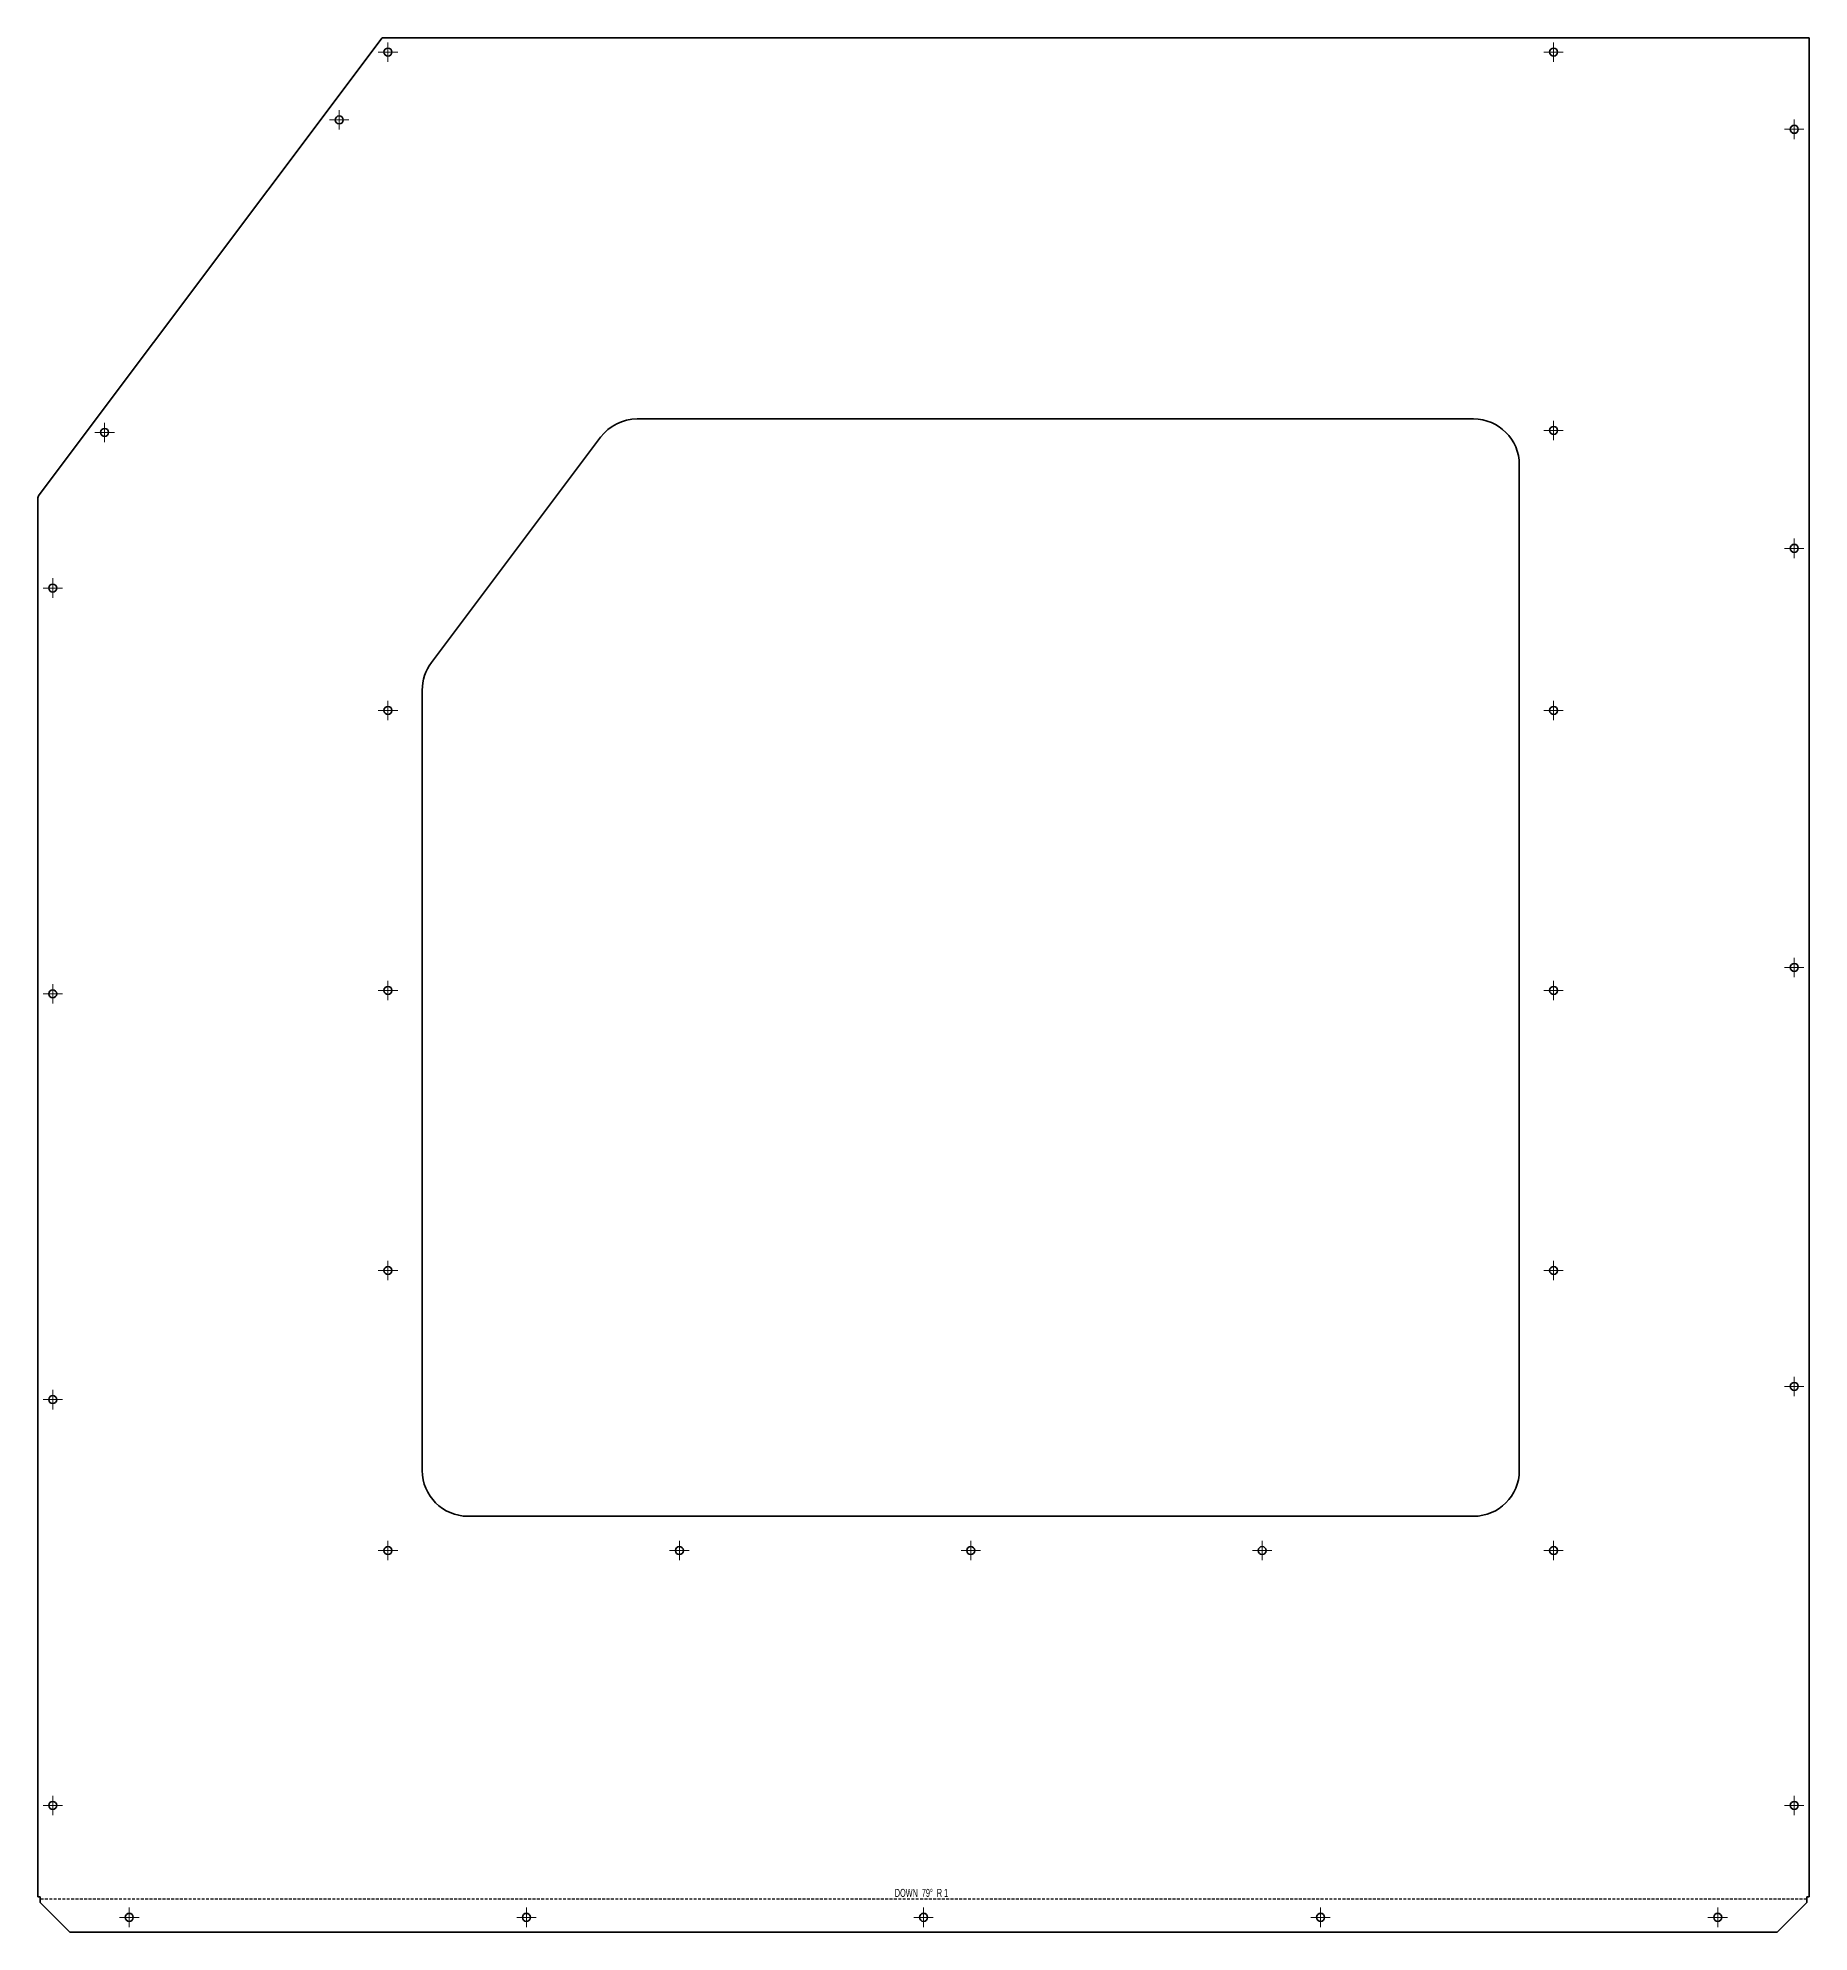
# Model space of a CAD drawing. Header units: millimetres. Extents: x -3359 to 1214, y -1370 to 795.
# Drawn here: x -1699 to -924, y -1370 to -541 of the extents above; entities that cross this region are included whole.
import ezdxf

# ---------------------------------------------------------------- set-up
doc = ezdxf.new("R2010")
doc.units = ezdxf.units.MM
doc.linetypes.add('HIDDEN', pattern=[1.905, 1.27, -0.635])
doc.styles.add('SLDTEXTSTYLE0', font='TXT', dxfattribs={"width": 0.5675})

# ---------------------------------------------------------------- blocks, each defined once
blk = doc.blocks.new('SW_CENTERMARKSYMBOL_37')
at = {"color": 0, "linetype": 'Continuous', "lineweight": 18}
for p, q in [((-2.5, 0), (-4.25, 0)), ((0, 0), (-2.5, 0)), ((0, 2.5), (0, 4.25)), ((0, 0), (0, 2.5)), ((0, 0), (0, -2.5)), ((0, 0), (2.5, 0)), ((2.5, 0), (4.25, 0)), ((0, -2.5), (0, -4.25))]:
    blk.add_line(p, q, dxfattribs=at)
blk = doc.blocks.new('SW_CENTERMARKSYMBOL_38')
at = {"color": 0, "linetype": 'Continuous', "lineweight": 18}
for p, q in [((-2.5, 0), (-4.25, 0)), ((0, 0), (-2.5, 0)), ((0, 2.5), (0, 4.25)), ((0, 0), (0, 2.5)), ((0, 0), (0, -2.5)), ((0, 0), (2.5, 0)), ((2.5, 0), (4.25, 0)), ((0, -2.5), (0, -4.25))]:
    blk.add_line(p, q, dxfattribs=at)
blk = doc.blocks.new('SW_CENTERMARKSYMBOL_39')
at = {"color": 0, "linetype": 'Continuous', "lineweight": 18}
for p, q in [((-2.5, 0), (-4.25, 0)), ((0, 0), (-2.5, 0)), ((0, 2.5), (0, 4.25)), ((0, 0), (0, 2.5)), ((0, 0), (0, -2.5)), ((0, 0), (2.5, 0)), ((2.5, 0), (4.25, 0)), ((0, -2.5), (0, -4.25))]:
    blk.add_line(p, q, dxfattribs=at)
blk = doc.blocks.new('SW_CENTERMARKSYMBOL_40')
at = {"color": 0, "linetype": 'Continuous', "lineweight": 18}
for p, q in [((-2.5, 0), (-4.25, 0)), ((0, 0), (-2.5, 0)), ((0, 2.5), (0, 4.25)), ((0, 0), (0, 2.5)), ((0, 0), (0, -2.5)), ((0, 0), (2.5, 0)), ((2.5, 0), (4.25, 0)), ((0, -2.5), (0, -4.25))]:
    blk.add_line(p, q, dxfattribs=at)
blk = doc.blocks.new('SW_CENTERMARKSYMBOL_41')
at = {"color": 0, "linetype": 'Continuous', "lineweight": 18}
for p, q in [((-2.5, 0), (-4.25, 0)), ((0, 0), (-2.5, 0)), ((0, 2.5), (0, 4.25)), ((0, 0), (0, 2.5)), ((0, 0), (0, -2.5)), ((0, 0), (2.5, 0)), ((2.5, 0), (4.25, 0)), ((0, -2.5), (0, -4.25))]:
    blk.add_line(p, q, dxfattribs=at)
blk = doc.blocks.new('SW_CENTERMARKSYMBOL_42')
at = {"color": 0, "linetype": 'Continuous', "lineweight": 18}
for p, q in [((-2.5, 0), (-4.25, 0)), ((0, 0), (-2.5, 0)), ((0, 2.5), (0, 4.25)), ((0, 0), (0, 2.5)), ((0, 0), (0, -2.5)), ((0, 0), (2.5, 0)), ((2.5, 0), (4.25, 0)), ((0, -2.5), (0, -4.25))]:
    blk.add_line(p, q, dxfattribs=at)
blk = doc.blocks.new('SW_CENTERMARKSYMBOL_43')
at = {"color": 0, "linetype": 'Continuous', "lineweight": 18}
for p, q in [((-2.5, 0), (-4.25, 0)), ((0, 0), (-2.5, 0)), ((0, 2.5), (0, 4.25)), ((0, 0), (0, 2.5)), ((0, 0), (0, -2.5)), ((0, 0), (2.5, 0)), ((2.5, 0), (4.25, 0)), ((0, -2.5), (0, -4.25))]:
    blk.add_line(p, q, dxfattribs=at)
blk = doc.blocks.new('SW_CENTERMARKSYMBOL_44')
at = {"color": 0, "linetype": 'Continuous', "lineweight": 18}
for p, q in [((-2.5, 0), (-4.25, 0)), ((0, 0), (-2.5, 0)), ((0, 2.5), (0, 4.25)), ((0, 0), (0, 2.5)), ((0, 0), (0, -2.5)), ((0, 0), (2.5, 0)), ((2.5, 0), (4.25, 0)), ((0, -2.5), (0, -4.25))]:
    blk.add_line(p, q, dxfattribs=at)
blk = doc.blocks.new('SW_CENTERMARKSYMBOL_45')
at = {"color": 0, "linetype": 'Continuous', "lineweight": 18}
for p, q in [((-2.5, 0), (-4.25, 0)), ((0, 0), (-2.5, 0)), ((0, 2.5), (0, 4.25)), ((0, 0), (0, 2.5)), ((0, 0), (0, -2.5)), ((0, 0), (2.5, 0)), ((2.5, 0), (4.25, 0)), ((0, -2.5), (0, -4.25))]:
    blk.add_line(p, q, dxfattribs=at)
blk = doc.blocks.new('SW_CENTERMARKSYMBOL_46')
at = {"color": 0, "linetype": 'Continuous', "lineweight": 18}
for p, q in [((-2.5, 0), (-4.25, 0)), ((0, 0), (-2.5, 0)), ((0, 2.5), (0, 4.25)), ((0, 0), (0, 2.5)), ((0, 0), (0, -2.5)), ((0, 0), (2.5, 0)), ((2.5, 0), (4.25, 0)), ((0, -2.5), (0, -4.25))]:
    blk.add_line(p, q, dxfattribs=at)
blk = doc.blocks.new('SW_CENTERMARKSYMBOL_47')
at = {"color": 0, "linetype": 'Continuous', "lineweight": 18}
for p, q in [((-2.5, 0), (-4.25, 0)), ((0, 0), (-2.5, 0)), ((0, 2.5), (0, 4.25)), ((0, 0), (0, 2.5)), ((0, 0), (0, -2.5)), ((0, 0), (2.5, 0)), ((2.5, 0), (4.25, 0)), ((0, -2.5), (0, -4.25))]:
    blk.add_line(p, q, dxfattribs=at)
blk = doc.blocks.new('SW_CENTERMARKSYMBOL_48')
at = {"color": 0, "linetype": 'Continuous', "lineweight": 18}
for p, q in [((-2.5, 0), (-4.25, 0)), ((0, 0), (-2.5, 0)), ((0, 2.5), (0, 4.25)), ((0, 0), (0, 2.5)), ((0, 0), (0, -2.5)), ((0, 0), (2.5, 0)), ((2.5, 0), (4.25, 0)), ((0, -2.5), (0, -4.25))]:
    blk.add_line(p, q, dxfattribs=at)
blk = doc.blocks.new('SW_CENTERMARKSYMBOL_49')
at = {"color": 0, "linetype": 'Continuous', "lineweight": 18}
for p, q in [((-2.5, 0), (-4.25, 0)), ((0, 0), (-2.5, 0)), ((0, 2.5), (0, 4.25)), ((0, 0), (0, 2.5)), ((0, 0), (0, -2.5)), ((0, 0), (2.5, 0)), ((2.5, 0), (4.25, 0)), ((0, -2.5), (0, -4.25))]:
    blk.add_line(p, q, dxfattribs=at)
blk = doc.blocks.new('SW_CENTERMARKSYMBOL_50')
at = {"color": 0, "linetype": 'Continuous', "lineweight": 18}
for p, q in [((-2.5, 0), (-4.25, 0)), ((0, 0), (-2.5, 0)), ((0, 2.5), (0, 4.25)), ((0, 0), (0, 2.5)), ((0, 0), (0, -2.5)), ((0, 0), (2.5, 0)), ((2.5, 0), (4.25, 0)), ((0, -2.5), (0, -4.25))]:
    blk.add_line(p, q, dxfattribs=at)
blk = doc.blocks.new('SW_CENTERMARKSYMBOL_51')
at = {"color": 0, "linetype": 'Continuous', "lineweight": 18}
for p, q in [((-2.5, 0), (-4.25, 0)), ((0, 0), (-2.5, 0)), ((0, 2.5), (0, 4.25)), ((0, 0), (0, 2.5)), ((0, 0), (0, -2.5)), ((0, 0), (2.5, 0)), ((2.5, 0), (4.25, 0)), ((0, -2.5), (0, -4.25))]:
    blk.add_line(p, q, dxfattribs=at)
blk = doc.blocks.new('SW_CENTERMARKSYMBOL_52')
at = {"color": 0, "linetype": 'Continuous', "lineweight": 18}
for p, q in [((-2.5, 0), (-4.25, 0)), ((0, 0), (-2.5, 0)), ((0, 2.5), (0, 4.25)), ((0, 0), (0, 2.5)), ((0, 0), (0, -2.5)), ((0, 0), (2.5, 0)), ((2.5, 0), (4.25, 0)), ((0, -2.5), (0, -4.25))]:
    blk.add_line(p, q, dxfattribs=at)
blk = doc.blocks.new('SW_CENTERMARKSYMBOL_53')
at = {"color": 0, "linetype": 'Continuous', "lineweight": 18}
for p, q in [((-2.5, 0), (-4.25, 0)), ((0, 0), (-2.5, 0)), ((0, 2.5), (0, 4.25)), ((0, 0), (0, 2.5)), ((0, 0), (0, -2.5)), ((0, 0), (2.5, 0)), ((2.5, 0), (4.25, 0)), ((0, -2.5), (0, -4.25))]:
    blk.add_line(p, q, dxfattribs=at)
blk = doc.blocks.new('SW_CENTERMARKSYMBOL_54')
at = {"color": 0, "linetype": 'Continuous', "lineweight": 18}
for p, q in [((-2.5, 0), (-4.25, 0)), ((0, 0), (-2.5, 0)), ((0, 2.5), (0, 4.25)), ((0, 0), (0, 2.5)), ((0, 0), (0, -2.5)), ((0, 0), (2.5, 0)), ((2.5, 0), (4.25, 0)), ((0, -2.5), (0, -4.25))]:
    blk.add_line(p, q, dxfattribs=at)
blk = doc.blocks.new('SW_CENTERMARKSYMBOL_55')
at = {"color": 0, "linetype": 'Continuous', "lineweight": 18}
for p, q in [((-2.5, 0), (-4.25, 0)), ((0, 0), (-2.5, 0)), ((0, 2.5), (0, 4.25)), ((0, 0), (0, 2.5)), ((0, 0), (0, -2.5)), ((0, 0), (2.5, 0)), ((2.5, 0), (4.25, 0)), ((0, -2.5), (0, -4.25))]:
    blk.add_line(p, q, dxfattribs=at)
blk = doc.blocks.new('SW_CENTERMARKSYMBOL_56')
at = {"color": 0, "linetype": 'Continuous', "lineweight": 18}
for p, q in [((-2.5, 0), (-4.25, 0)), ((0, 0), (-2.5, 0)), ((0, 2.5), (0, 4.25)), ((0, 0), (0, 2.5)), ((0, 0), (0, -2.5)), ((0, 0), (2.5, 0)), ((2.5, 0), (4.25, 0)), ((0, -2.5), (0, -4.25))]:
    blk.add_line(p, q, dxfattribs=at)
blk = doc.blocks.new('SW_CENTERMARKSYMBOL_57')
at = {"color": 0, "linetype": 'Continuous', "lineweight": 18}
for p, q in [((-2.5, 0), (-4.25, 0)), ((0, 0), (-2.5, 0)), ((0, 2.5), (0, 4.25)), ((0, 0), (0, 2.5)), ((0, 0), (0, -2.5)), ((0, 0), (2.5, 0)), ((2.5, 0), (4.25, 0)), ((0, -2.5), (0, -4.25))]:
    blk.add_line(p, q, dxfattribs=at)
blk = doc.blocks.new('SW_CENTERMARKSYMBOL_58')
at = {"color": 0, "linetype": 'Continuous', "lineweight": 18}
for p, q in [((-2.5, 0), (-4.25, 0)), ((0, 0), (-2.5, 0)), ((0, 2.5), (0, 4.25)), ((0, 0), (0, 2.5)), ((0, 0), (0, -2.5)), ((0, 0), (2.5, 0)), ((2.5, 0), (4.25, 0)), ((0, -2.5), (0, -4.25))]:
    blk.add_line(p, q, dxfattribs=at)
blk = doc.blocks.new('SW_CENTERMARKSYMBOL_59')
at = {"color": 0, "linetype": 'Continuous', "lineweight": 18}
for p, q in [((-2.5, 0), (-4.25, 0)), ((0, 0), (-2.5, 0)), ((0, 2.5), (0, 4.25)), ((0, 0), (0, 2.5)), ((0, 0), (0, -2.5)), ((0, 0), (2.5, 0)), ((2.5, 0), (4.25, 0)), ((0, -2.5), (0, -4.25))]:
    blk.add_line(p, q, dxfattribs=at)
blk = doc.blocks.new('SW_CENTERMARKSYMBOL_60')
at = {"color": 0, "linetype": 'Continuous', "lineweight": 18}
for p, q in [((-2.5, 0), (-4.25, 0)), ((0, 0), (-2.5, 0)), ((0, 2.5), (0, 4.25)), ((0, 0), (0, 2.5)), ((0, 0), (0, -2.5)), ((0, 0), (2.5, 0)), ((2.5, 0), (4.25, 0)), ((0, -2.5), (0, -4.25))]:
    blk.add_line(p, q, dxfattribs=at)
blk = doc.blocks.new('SW_CENTERMARKSYMBOL_61')
at = {"color": 0, "linetype": 'Continuous', "lineweight": 18}
for p, q in [((-2.5, 0), (-4.25, 0)), ((0, 0), (-2.5, 0)), ((0, 2.5), (0, 4.25)), ((0, 0), (0, 2.5)), ((0, 0), (0, -2.5)), ((0, 0), (2.5, 0)), ((2.5, 0), (4.25, 0)), ((0, -2.5), (0, -4.25))]:
    blk.add_line(p, q, dxfattribs=at)
blk = doc.blocks.new('SW_CENTERMARKSYMBOL_62')
at = {"color": 0, "linetype": 'Continuous', "lineweight": 18}
for p, q in [((-2.5, 0), (-4.25, 0)), ((0, 0), (-2.5, 0)), ((0, 2.5), (0, 4.25)), ((0, 0), (0, 2.5)), ((0, 0), (0, -2.5)), ((0, 0), (2.5, 0)), ((2.5, 0), (4.25, 0)), ((0, -2.5), (0, -4.25))]:
    blk.add_line(p, q, dxfattribs=at)
blk = doc.blocks.new('SW_CENTERMARKSYMBOL_63')
at = {"color": 0, "linetype": 'Continuous', "lineweight": 18}
for p, q in [((-2.5, 0), (-4.25, 0)), ((0, 0), (-2.5, 0)), ((0, 2.5), (0, 4.25)), ((0, 0), (0, 2.5)), ((0, 0), (0, -2.5)), ((0, 0), (2.5, 0)), ((2.5, 0), (4.25, 0)), ((0, -2.5), (0, -4.25))]:
    blk.add_line(p, q, dxfattribs=at)
blk = doc.blocks.new('SW_CENTERMARKSYMBOL_64')
at = {"color": 0, "linetype": 'Continuous', "lineweight": 18}
for p, q in [((-2.5, 0), (-4.25, 0)), ((0, 0), (-2.5, 0)), ((0, 2.5), (0, 4.25)), ((0, 0), (0, 2.5)), ((0, 0), (0, -2.5)), ((0, 0), (2.5, 0)), ((2.5, 0), (4.25, 0)), ((0, -2.5), (0, -4.25))]:
    blk.add_line(p, q, dxfattribs=at)
blk = doc.blocks.new('SW_CENTERMARKSYMBOL_65')
at = {"color": 0, "linetype": 'Continuous', "lineweight": 18}
for p, q in [((-2.5, 0), (-4.25, 0)), ((0, 0), (-2.5, 0)), ((0, 2.5), (0, 4.25)), ((0, 0), (0, 2.5)), ((0, 0), (0, -2.5)), ((0, 0), (2.5, 0)), ((2.5, 0), (4.25, 0)), ((0, -2.5), (0, -4.25))]:
    blk.add_line(p, q, dxfattribs=at)
blk = doc.blocks.new('SW_CENTERMARKSYMBOL_66')
at = {"color": 0, "linetype": 'Continuous', "lineweight": 18}
for p, q in [((-2.5, 0), (-4.25, 0)), ((0, 0), (-2.5, 0)), ((0, 2.5), (0, 4.25)), ((0, 0), (0, 2.5)), ((0, 0), (0, -2.5)), ((0, 0), (2.5, 0)), ((2.5, 0), (4.25, 0)), ((0, -2.5), (0, -4.25))]:
    blk.add_line(p, q, dxfattribs=at)

msp = doc.modelspace()

# ---------------------------------------------------------------- linework, layer by layer
at = {"color": 7, "linetype": 'Continuous', "lineweight": 35}
for p, q in [((-1698.89, -741.03), (-1548.84, -541.16)), ((-1548.84, -541.16), (-924.49, -541.16)), ((-924.49, -541.16), (-924.49, -1354.39)), ((-1437.29, -707.88), (-1071.31, -707.88)), ((-1527.3, -814.46), (-1453.28, -715.87)), ((-1051.31, -727.88), (-1051.31, -1167.88)), ((-1699.49, -742.83), (-1699.49, -1354.39)), ((-1531.31, -1167.88), (-1531.31, -826.47)), ((-1071.31, -1187.88), (-1511.31, -1187.88)), ((-1698.49, -1354.39), (-1699.49, -1354.39)), ((-1698.49, -1354.39), (-1698.49, -1356.81)), ((-1685.49, -1369.81), (-1698.49, -1356.81)), ((-925.49, -1356.81), (-938.49, -1369.81)), ((-924.49, -1354.39), (-925.49, -1354.39)), ((-925.49, -1356.81), (-925.49, -1354.39)), ((-1685.49, -1369.81), (-938.49, -1369.81))]:
    msp.add_line(p, q, dxfattribs=at)
at = {"color": 7, "linetype": 'HIDDEN'}
msp.add_line((-925.49, -1355.42), (-1698.49, -1355.42), dxfattribs=at)
at = {"color": 7, "linetype": 'Continuous', "lineweight": 35}
for centre in [(-1546.31, -547.38), (-1036.31, -547.38), (-1567.66, -577.05), (-930.99, -581.16), (-1670.28, -713.74), (-1036.31, -712.88), (-930.99, -764.47), (-1692.99, -781.83), (-1546.31, -835.38), (-1036.31, -835.38), (-930.99, -947.78), (-1692.99, -959.35), (-1546.31, -957.88), (-1036.31, -957.88), (-1546.31, -1080.38), (-1036.31, -1080.38), (-1692.99, -1136.87), (-930.99, -1131.08), (-1546.31, -1202.88), (-1418.81, -1202.88), (-1291.31, -1202.88), (-1163.81, -1202.88), (-1036.31, -1202.88), (-1692.99, -1314.39), (-930.99, -1314.39), (-1659.49, -1363.35), (-1485.74, -1363.35), (-1311.99, -1363.35), (-1138.24, -1363.35), (-964.49, -1363.35)]:
    msp.add_circle(centre, 1.75, dxfattribs=at)
for centre, radius, start, end in [((-1437.29, -727.88), 20, 90, 143.10247), ((-1071.31, -727.88), 20, 0, 90), ((-1696.49, -742.83), 3, 143.10247, 180), ((-1511.31, -826.47), 20, 143.10247, 180), ((-1511.31, -1167.88), 20, 180, 270), ((-1071.31, -1167.88), 20, 270, 0)]:
    msp.add_arc(centre, radius, start, end, dxfattribs=at)

# ---------------------------------------------------------------- block references
at = {"color": 7, "linetype": 'Continuous', "lineweight": 18}
for name, p in [('SW_CENTERMARKSYMBOL_53', (-1546.31, -547.38)), ('SW_CENTERMARKSYMBOL_54', (-1036.31, -547.38)), ('SW_CENTERMARKSYMBOL_47', (-1567.66, -577.05)), ('SW_CENTERMARKSYMBOL_48', (-930.99, -581.16)), ('SW_CENTERMARKSYMBOL_46', (-1670.28, -713.74)), ('SW_CENTERMARKSYMBOL_55', (-1036.31, -712.88)), ('SW_CENTERMARKSYMBOL_49', (-930.99, -764.47)), ('SW_CENTERMARKSYMBOL_45', (-1692.99, -781.83)), ('SW_CENTERMARKSYMBOL_59', (-1546.31, -835.38)), ('SW_CENTERMARKSYMBOL_60', (-1036.31, -835.38)), ('SW_CENTERMARKSYMBOL_50', (-930.99, -947.78)), ('SW_CENTERMARKSYMBOL_44', (-1692.99, -959.35)), ('SW_CENTERMARKSYMBOL_63', (-1546.31, -957.88)), ('SW_CENTERMARKSYMBOL_66', (-1036.31, -957.88)), ('SW_CENTERMARKSYMBOL_62', (-1546.31, -1080.38)), ('SW_CENTERMARKSYMBOL_61', (-1036.31, -1080.38)), ('SW_CENTERMARKSYMBOL_51', (-930.99, -1131.08)), ('SW_CENTERMARKSYMBOL_43', (-1692.99, -1136.87)), ('SW_CENTERMARKSYMBOL_58', (-1546.31, -1202.88)), ('SW_CENTERMARKSYMBOL_65', (-1418.81, -1202.88)), ('SW_CENTERMARKSYMBOL_57', (-1291.31, -1202.88)), ('SW_CENTERMARKSYMBOL_56', (-1163.81, -1202.88)), ('SW_CENTERMARKSYMBOL_64', (-1036.31, -1202.88)), ('SW_CENTERMARKSYMBOL_42', (-1692.99, -1314.39)), ('SW_CENTERMARKSYMBOL_52', (-930.99, -1314.39)), ('SW_CENTERMARKSYMBOL_37', (-1659.49, -1363.35)), ('SW_CENTERMARKSYMBOL_39', (-1485.74, -1363.35)), ('SW_CENTERMARKSYMBOL_41', (-1311.99, -1363.35)), ('SW_CENTERMARKSYMBOL_40', (-1138.24, -1363.35)), ('SW_CENTERMARKSYMBOL_38', (-964.49, -1363.35))]:
    msp.add_blockref(name, p, dxfattribs=at)

# ---------------------------------------------------------------- texts
at = {"color": 7, "linetype": 'Continuous', "lineweight": 0, "insert": (-1312.87, -1350.9), "char_height": 3.5, "attachment_point": 2, "style": 'SLDTEXTSTYLE0'}
msp.add_mtext('DOWN  79°  R 1', dxfattribs=at)

doc.saveas('drawing.dxf')
